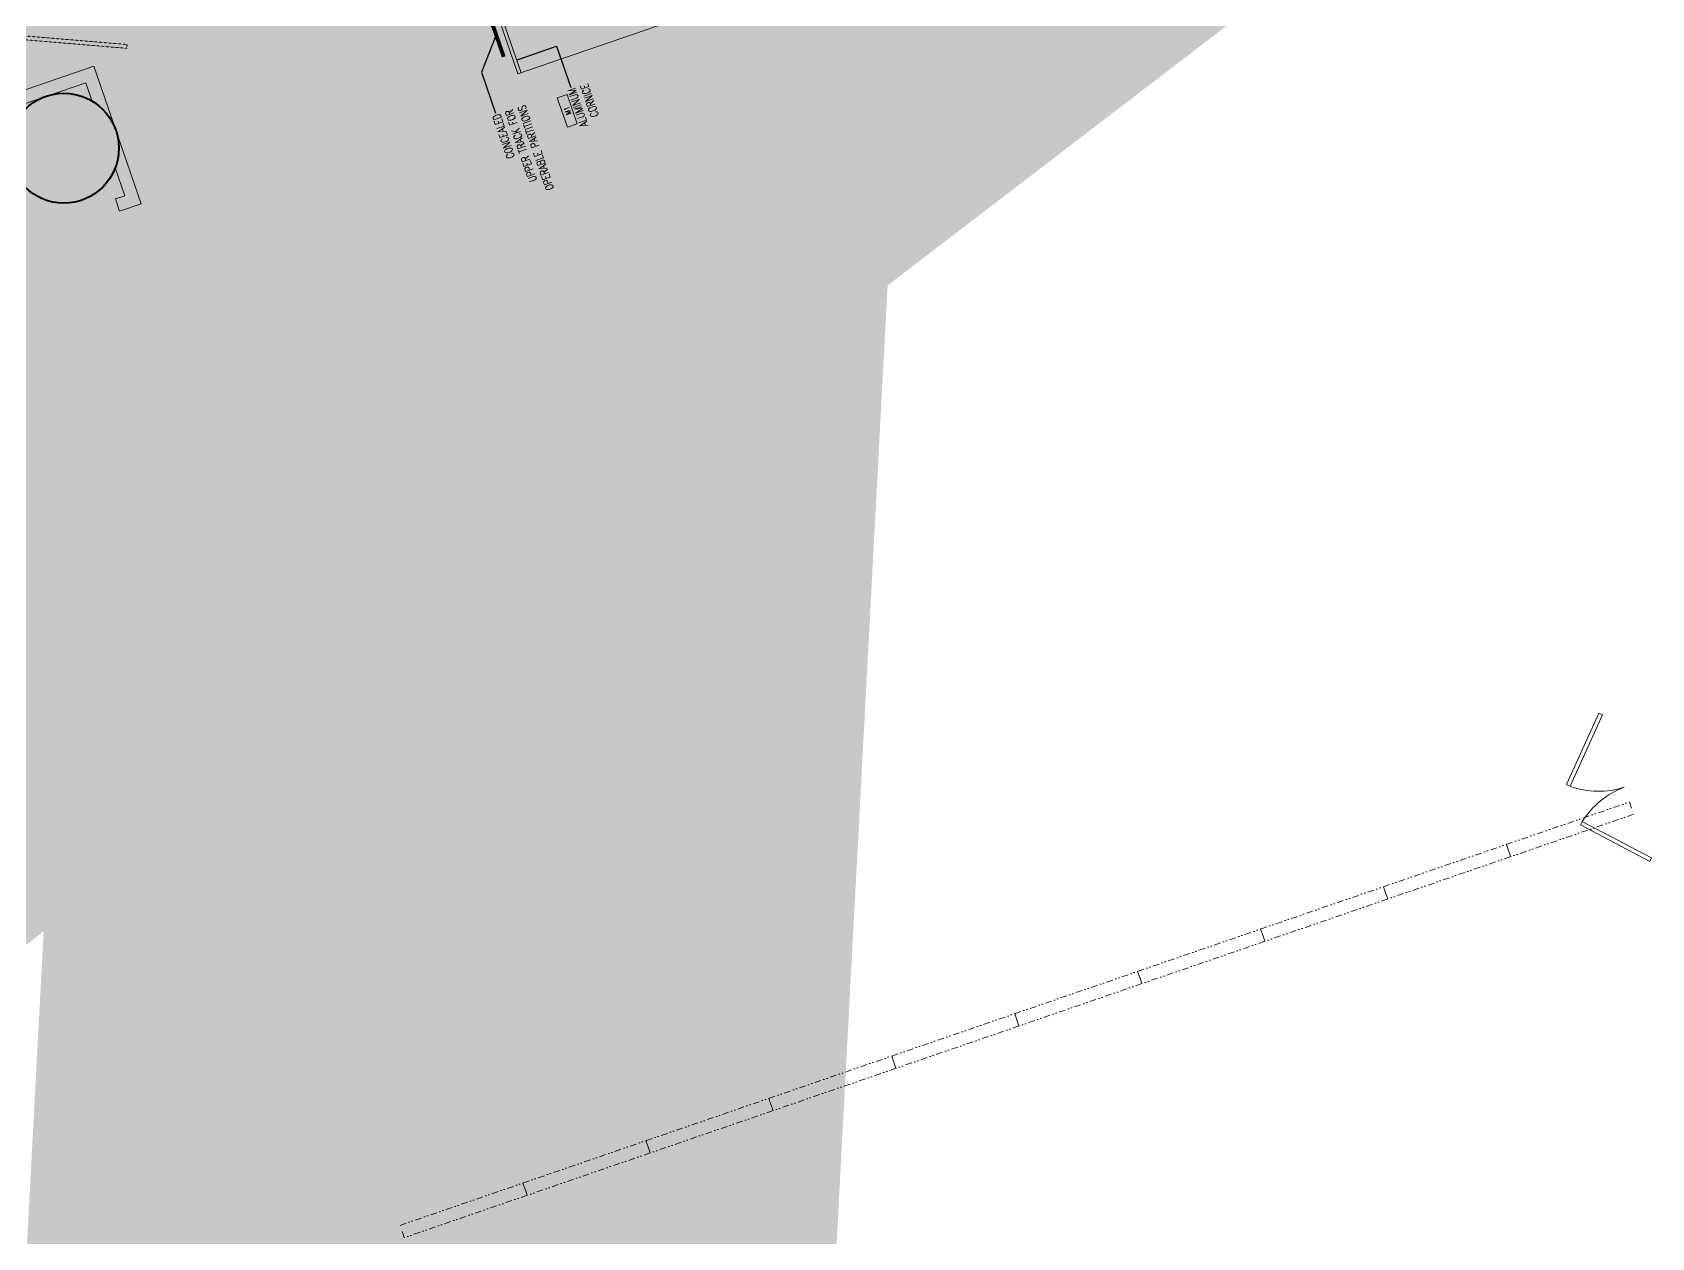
# Model space of a CAD drawing. Extents: x 760773 to 1075934, y 719259 to 1013331.
# Drawn here: x 850734 to 863252, y 812111 to 821429 of the extents above; entities that cross this region are included whole.
import ezdxf
from ezdxf.enums import TextEntityAlignment as Align

# ---------------------------------------------------------------- set-up
doc = ezdxf.new("R2010")
doc.units = 0
doc.header["$MEASUREMENT"] = 0
for name, pattern in [('DASHED', [0.75, 0.5, -0.25]), ('DIVIDE2', [0.625, 0.25, -0.125, 0, -0.125, 0, -0.125]), ('HIDDEN2', [0.1875, 0.125, -0.0625])]:
    doc.linetypes.add(name, pattern=pattern)
for name, color, linetype, lineweight in [('43071 FF-FIN', 1, 'Continuous', 0), ('72471 FF-FUR', 9, 'Continuous', 30), ('A-Ceiling-Light', 6, 'Continuous', 0), ('A-Door', 4, 'Continuous', 0), ('A-WALL', 2, 'Continuous', 0), ('ELE-TEXT', 4, 'Continuous', 0), ('spare0', 7, 'Continuous', 0), ('TEXT', 7, 'Continuous', 0)]:
    doc.layers.add(name, color=color, linetype=linetype, lineweight=lineweight)
doc.layers.add('EL THICK', color=1, linetype='Continuous')
doc.layers.add('EL THIN', color=2, linetype='Continuous')
doc.styles.add('Annotative', font='simplex.shx', dxfattribs={"height": 0.125})
doc.styles.add('LPT-E-small', font='romans.shx', dxfattribs={"width": 0.8, "height": 0.0025})
doc.styles.add('Styleromans', font='romans.shx')
doc.dimstyles.new('DIM1-25-Leader', dxfattribs={"dimscale": 25, "dimtxt": 0.002, "dimasz": 0.002, "dimexe": 0.001, "dimexo": 0.001, "dimgap": 0.001, "dimtad": 0, "dimdec": 0, "dimzin": 3, "dimdsep": 46, "dimtxsty": 'Styleromans', "dimblk1": '_ArchTick1', "dimblk2": '_ArchTick1', "dimsah": 1, "dimcen": 0, "dimclrd": 7, "dimclre": 7, "dimclrt": 1, "dimadec": 0, "dimazin": 0, "dimtfac": 1, "dimtdec": 0, "dimtmove": 2, "dimatfit": 3, "dimldrblk": '_ArchTick1', "dimfxl": 1, "dimtolj": 1, "dimtzin": 0, "dimarcsym": 0})

# ---------------------------------------------------------------- blocks, each defined once
blk = doc.blocks.new('A$C44CF2AED')
at = {"layer": '72471 FF-FUR', "color": 6, "linetype": 'HIDDEN2', "lineweight": 0, "ltscale": 0.001, "flags": 128}
for points in [[(10874, -1995), (11248, -2843), (11276, -2831), (10902, -1983)], [(1573, -2053), (1199, -2901), (1172, -2889), (1546, -2041)]]:
    blk.add_lwpolyline(points, close=True, dxfattribs=at)
at = {"layer": 'A-WALL', "color": 2, "linetype": 'Continuous', "lineweight": 0, "ltscale": 0.001}
for p, q in [((11326, -4587), (11326, 0)), ((1024, -2503), (1024, -1754)), ((1124, -1754), (1024, -1754)), ((1124, -2603), (1124, -1754)), ((0, -2603), (0, -2427)), ((100, -2427), (0, -2427)), ((100, -2503), (100, -2427)), ((327, -2503), (100, -2503)), ((1024, -2503), (861, -2503)), ((0, -2603), (1124, -2603))]:
    blk.add_line(p, q, dxfattribs=at)
at = {"layer": 'A-WALL', "color": 152, "linetype": 'DIVIDE2', "lineweight": 0, "ltscale": 200, "true_color": 0x2776bb}
for points in [[(2144, -1927), (1124, -1927), (1124, -1827), (2144, -1827)], [(3165, -1927), (2144, -1927), (2144, -1827), (3165, -1827)], [(4185, -1927), (3165, -1927), (3165, -1827), (4185, -1827)], [(5205, -1927), (4185, -1927), (4185, -1827), (5205, -1827)], [(6225, -1927), (5205, -1927), (5205, -1827), (6225, -1827)], [(7245, -1927), (6225, -1927), (6225, -1827), (7245, -1827)], [(8265, -1927), (7245, -1927), (7245, -1827), (8265, -1827)], [(9286, -1927), (8265, -1927), (8265, -1827), (9286, -1827)], [(10306, -1927), (9286, -1927), (9286, -1827), (10306, -1827)], [(11326, -1927), (10306, -1927), (10306, -1827), (11326, -1827)]]:
    blk.add_lwpolyline(points, close=True, dxfattribs=at)
at = {"layer": 'A-WALL', "color": 152, "linetype": 'DIVIDE2', "lineweight": 0, "ltscale": 0.001, "true_color": 0x2776bb}
blk.add_lwpolyline([(9832, -2092), (9246, -2092), (9453, -2209)], dxfattribs=at)
at = {"layer": 'spare0', "color": 5, "linetype": 'Continuous', "lineweight": 40}
blk.add_circle((600, -2178), 425, dxfattribs=at)
blk = doc.blocks.new('_ArchTick')
at = {"color": 0, "linetype": 'ByBlock', "const_width": 0.15}
blk.add_lwpolyline([(-0.5, -0.5), (0.5, 0.5)], dxfattribs=at)
blk = doc.blocks.new('_ArchTick1')
at = {"layer": 'A-Ceiling-Light', "color": 1, "linetype": 'ByBlock', "lineweight": -2}
blk.add_line((0, 0), (-1, 0), dxfattribs=at)
at = {"layer": 'A-Ceiling-Light', "color": 1, "linetype": 'ByBlock', "lineweight": -2, "xscale": 833.3333333333334, "yscale": 277.7777777777777, "zscale": 1000}
blk.add_blockref('_ArchTick', (0, 0), dxfattribs=at)

msp = doc.modelspace()

# ---------------------------------------------------------------- linework, layer by layer
at = {"layer": '43071 FF-FIN', "ltscale": 0.025, "flags": 128}
msp.add_lwpolyline([(854870.5857, 820696.39953), (854792.27834, 820923.82062), (854868.28314, 820949.99117), (854946.5905, 820722.57009), (854870.5857, 820696.39953)], dxfattribs=at)
at = {"layer": '72471 FF-FUR', "lineweight": 0}
for p in [(862129.94696, 815151.19248), (860229.14567, 814496.69414), (858328.34438, 813842.19579), (856427.54309, 813187.69744), (855477.14244, 812860.44829), (854526.7418, 812533.1991)]:
    msp.add_point(p, dxfattribs=at)
at = {"layer": 'A-Door', "color": 4, "linetype": 'Continuous', "lineweight": 0, "ltscale": 0.001}
for points in [[(862843.98526, 816164.88771), (862595.03382, 815613.20416), (862622.37858, 815600.86463), (862871.32861, 816152.5489)], [(863238.08767, 815020.33123), (862702.26094, 815301.79398), (862716.21193, 815328.35278), (863252.03799, 815046.88859)]]:
    msp.add_lwpolyline(points, close=True, dxfattribs=at)
at = {"layer": 'A-Door', "color": 4, "lineweight": 0, "ltscale": 0.001}
for centre, start, end in [((862843.80637, 816210.32654), 250.033062746, 287.707696386), ((863265.92163, 814984.41481), 110.292303622, 147.966937234)]:
    msp.add_arc(centre, 648.43973, start, end, dxfattribs=at)
at = {"layer": 'A-WALL', "linetype": 'DASHED', "lineweight": 0, "const_width": 30}
msp.add_lwpolyline([(854377.91979, 821240.09122), (850779.03258, 831692.01861)], dxfattribs=at)
at = {"layer": 'A-WALL', "color": 152, "linetype": 'DIVIDE2', "lineweight": 0, "ltscale": 200, "true_color": 0x2776bb}
for points in [[(862129.94696, 815151.19248), (863080.3476, 815478.44164), (863112.90442, 815383.8898), (862162.50377, 815056.64063)], [(861179.54631, 814823.94332), (862129.94696, 815151.19248), (862162.50377, 815056.64063), (861212.10312, 814729.39147)], [(860229.14567, 814496.69414), (861179.54631, 814823.94332), (861212.10312, 814729.39147), (860261.70248, 814402.14229)], [(859278.74502, 814169.44497), (860229.14567, 814496.69414), (860261.70248, 814402.14229), (859311.30183, 814074.89313)], [(858328.34438, 813842.19579), (859278.74502, 814169.44497), (859311.30183, 814074.89313), (858360.90119, 813747.64394)], [(857377.94373, 813514.94663), (858328.34438, 813842.19579), (858360.90119, 813747.64394), (857410.50054, 813420.39478)], [(856427.54309, 813187.69744), (857377.94373, 813514.94663), (857410.50054, 813420.39478), (856460.0999, 813093.1456)], [(855477.14244, 812860.44828), (856427.54309, 813187.69744), (856460.0999, 813093.1456), (855509.69926, 812765.89643)], [(854526.7418, 812533.1991), (855477.14244, 812860.44828), (855509.69926, 812765.89643), (854559.29862, 812438.64725)], [(853576.34115, 812205.94994), (854526.7418, 812533.1991), (854559.29862, 812438.64725), (853608.89797, 812111.39809)]]:
    msp.add_lwpolyline(points, close=True, dxfattribs=at)
at = {"layer": 'EL THICK', "lineweight": 0}
for q in [(850800.44147, 831816.45428), (857324.36346, 822084.26953)]:
    msp.add_line((854487.80773, 821107.56506), q, dxfattribs=at)
at = {"layer": 'EL THIN', "lineweight": 0}
msp.add_line((854511.4457, 821115.70427), (854145.4065, 822178.75928), dxfattribs=at)

# ---------------------------------------------------------------- block references
at = {"layer": '72471 FF-FUR', "lineweight": 0, "rotation": 109.0000000025342}
msp.add_blockref('A$C44CF2AED', (849113.57051, 819257.0667), dxfattribs=at)

# ---------------------------------------------------------------- texts
at = {"layer": '43071 FF-FIN', "style": 'LPT-E-small', "width": 0.7}
msp.add_text('M1', height=40.011854, rotation=109.000000014, dxfattribs=at).set_placement((854871.10703, 820822.9263), align=Align.MIDDLE_CENTER)
at = {"layer": 'TEXT', "char_height": 61.875, "attachment_point": 3, "rotation": 109.000000003, "style": 'Annotative'}
for s, insert, width in [('{\\W0.75;ALUMINUM CORNICE}', (854870.76081, 820984.98426), 557.9249968), ('{\\W0.75;CONCEALED\\PUPPER TRACK FOR OPERABLE PARTITIONS}', (854289.58541, 820784.86952), 827.5484889)]:
    msp.add_mtext(s, dxfattribs=dict(at, insert=insert, width=width))

# ---------------------------------------------------------------- leaders
at = {"layer": 'ELE-TEXT', "color": 7, "linetype": 'Continuous', "lineweight": 0}
for points in [[(854319.42802, 821409.96364), (854205.78616, 821121.20417), (854315.12425, 820803.6633)], [(854481.86018, 821216.26408), (854786.96156, 821321.31891), (854896.29965, 821003.77804)]]:
    msp.add_leader(points, dimstyle='DIM1-25-Leader', override={"dimtxt": 0.001992, "dimasz": 2, "dimgap": 0.000995851, "dimclrd": 0}, dxfattribs=at)

doc.saveas('drawing.dxf')
